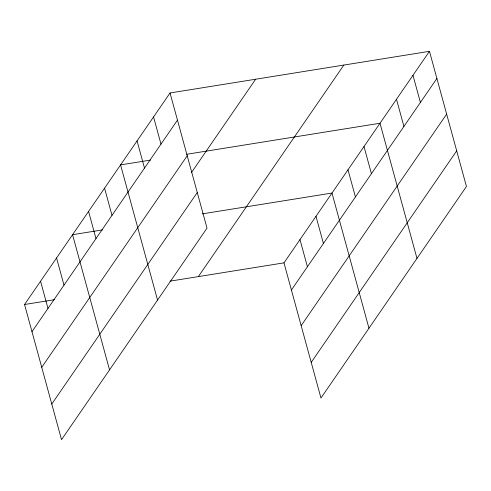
<?xml version="1.0" encoding="UTF-8"?>
<svg xmlns="http://www.w3.org/2000/svg" width="491" height="491" viewBox="0 0 491 491"><rect width="100%" height="100%" fill="white"/><g stroke="black" fill="none" stroke-linecap="round" stroke-linejoin="round"><path stroke-width="0.74" d="M170.039 92.971L207.018 228.143L61.528 439.678L24.55 304.506L170.039 92.971L429.472 51.322L466.45 186.494L320.961 398.029L283.982 262.857L429.472 51.322M31.983 331.671L177.472 120.135M41.735 367.317L187.224 155.776M191.478 172.531L255.651 79.223M51.776 404.038L197.272 192.503M198.37 276.599L343.86 65.064M291.409 290.021L436.904 78.48M301.161 325.662L446.65 114.127M311.208 362.389L456.698 150.847M150.614 160.072L120.571 164.89L157.556 300.069M186.66 154.284L380.003 123.241L416.982 258.413M102.601 229.88L72.564 234.698L109.542 369.876M202.28 213.873L331.99 193.049L368.968 328.221M24.55 304.506L54.587 299.688M169.96 281.165L283.982 262.857M412.98 75.295L420.413 102.459M396.495 99.268L403.921 126.433M363.997 146.508L371.429 173.673M347.996 169.782L355.429 196.946M315.989 216.316L323.422 243.481M299.983 239.59L307.415 266.754M153.554 116.944L160.98 144.109M137.063 140.917L144.495 168.082M104.571 188.163L112.003 215.328M88.564 211.431L95.997 238.595M56.557 257.971L63.99 285.136M40.557 281.239L47.983 308.403"/></g></svg>
